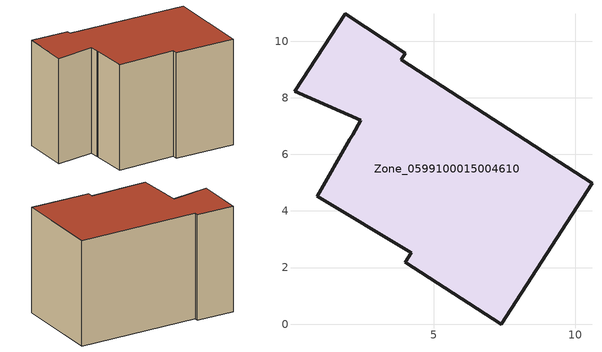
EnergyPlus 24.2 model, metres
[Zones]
Zone_0599100015004610
 floor ground (C_G): 2.42,7.21 0.08,8.24 1.87,10.96 3.99,9.57 3.85,9.35 10.6,4.97 7.39,0 3.99,2.19 4.21,2.52 0.88,4.52 2.04,6.54 2.14,6.69 z0.82
 wall outside (C_F): 7.39,0 10.6,4.97 3.85,9.35 3.99,9.57 1.87,10.96 0.08,8.24 2.42,7.21 2.14,6.69 2.04,6.54 0.88,4.52 4.21,2.52 3.99,2.19 7.39,0 z0.82:7.82
 roof outside (C_R): 2.14,6.69 2.04,6.54 0.88,4.52 4.21,2.52 3.99,2.19 7.39,0 10.6,4.97 3.85,9.35 3.99,9.57 1.87,10.96 0.08,8.24 2.42,7.21 z7.82
[BUILDING]
Pand.0599100015004610: North Axis=0; Terrain=City; Loads Convergence Tolerance Value=0.04; Temperature Convergence Tolerance Value=0.4; Solar Distribution=FullExterior; Maximum Number of Warmup Days=25; Minimum Number of Warmup Days=1
[Site:Location]
Rotterdam.The.Hague.AP_ZH_NLD Design_Conditions: Latitude=51.96; Longitude=4.45; Time Zone=1; Elevation=-4.5
[SITE:GROUNDTEMPERATURE:BUILDINGSURFACE]
18, 18, 18, 18, 18, 18, 18, 18, 18, 18, 18, 18
[MATERIAL] Thermal Absorptance=0.9; Solar Absorptance=0.7; Visible Absorptance=0.7
Name | Roughness | Thickness | Conductivity | Density | Specific Heat
G.TC.1965-1974 | MediumSmooth | 0.15 | 0.882353 | 540 | 1210
F.TC.1965-1974 | Rough | 0.3 | 0.697674 | 1920 | 840
R.TC.1965-1974 | MediumRough | 0.2 | 0.232558 | 1500 | 1000
[CONSTRUCTION]
C_G: G.TC.1965-1974
C_F: F.TC.1965-1974
C_R: R.TC.1965-1974
[ZONE]
Zone_0599100015004610: Type=1; Multiplier=1; Ceiling Height=Autocalculate; Volume=Autocalculate; Floor Area=autocalculate; Part of Total Floor Area=Yes
[ZONEINFILTRATION:DESIGNFLOWRATE]
Infil_Zone_0599100015004610: Zone or ZoneList or Space or SpaceList=Zone_0599100015004610; Schedule=AlwaysOn; Design Flow Rate Calculation Method=Flow/Area; Flow Rate per Floor Area=0.003; Constant Term Coefficient=1; Temperature Term Coefficient=0; Velocity Term Coefficient=0; Velocity Squared Term Coefficient=0
[HVACTEMPLATE:ZONE:IDEALLOADSAIRSYSTEM]
Zone_0599100015004610: Maximum Heating Supply Air Temperature=50; Minimum Cooling Supply Air Temperature=13; Maximum Heating Supply Air Humidity Ratio=0.0156; Minimum Cooling Supply Air Humidity Ratio=0.0077; Heating Limit=NoLimit; Cooling Limit=NoLimit; Dehumidification Control Type=ConstantSensibleHeatRatio; Cooling Sensible Heat Ratio=0.7; Dehumidification Setpoint=60; Humidification Control Type=None; Humidification Setpoint=30; Outdoor Air Method=None; Outdoor Air Flow Rate per Person=0.00944; Outdoor Air Flow Rate per Zone Floor Area=0; Outdoor Air Flow Rate per Zone=0; Demand Controlled Ventilation Type=None; Outdoor Air Economizer Type=NoEconomizer; Heat Recovery Type=None; Sensible Heat Recovery Effectiveness=0.7; Latent Heat Recovery Effectiveness=0.65
[ZONECONTROL:THERMOSTAT]
ThermostatControl_Zone_0599100015004610: Zone or ZoneList=Zone_0599100015004610; Control Type Schedule=DualSetpointControlType; Control 1=Thermostat_Zone_0599100015004610; Temperature Difference Between Cutout And Setpoint=0
[THERMOSTATSETPOINT:DUALSETPOINT]
Thermostat_Zone_0599100015004610: Heating Setpoint Temperature Schedule=HeatingSetpoint_Zone_0599100015004610; Cooling Setpoint Temperature Schedule=CoolingSetpoint_Zone_0599100015004610
[SCHEDULE:COMPACT]
HeatingSetpoint_Zone_0599100015004610: Through: 12/31, For: AllDays, Until: 24:00, 21
CoolingSetpoint_Zone_0599100015004610: Through: 12/31, For: AllDays, Until: 24:00, 24
DualSetpointControlType: Through: 12/31, For: AllDays, Until: 24:00, 4
AlwaysOn: Through: 12/31, For: AllDays, Until: 24:00, 1
